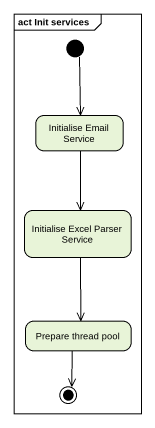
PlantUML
@startuml
mainframe act Init services
hide empty description
state "Initialise Email Service" as Initialise_Email_Service
state "Initialise Excel Parser Service" as Initialise_Excel_Parser
state "Prepare thread pool" as Prepare_thread_pool
[*] --> Initialise_Email_Service
Initialise_Email_Service --> Initialise_Excel_Parser
Initialise_Excel_Parser --> Prepare_thread_pool
Prepare_thread_pool --> [*]
@enduml
